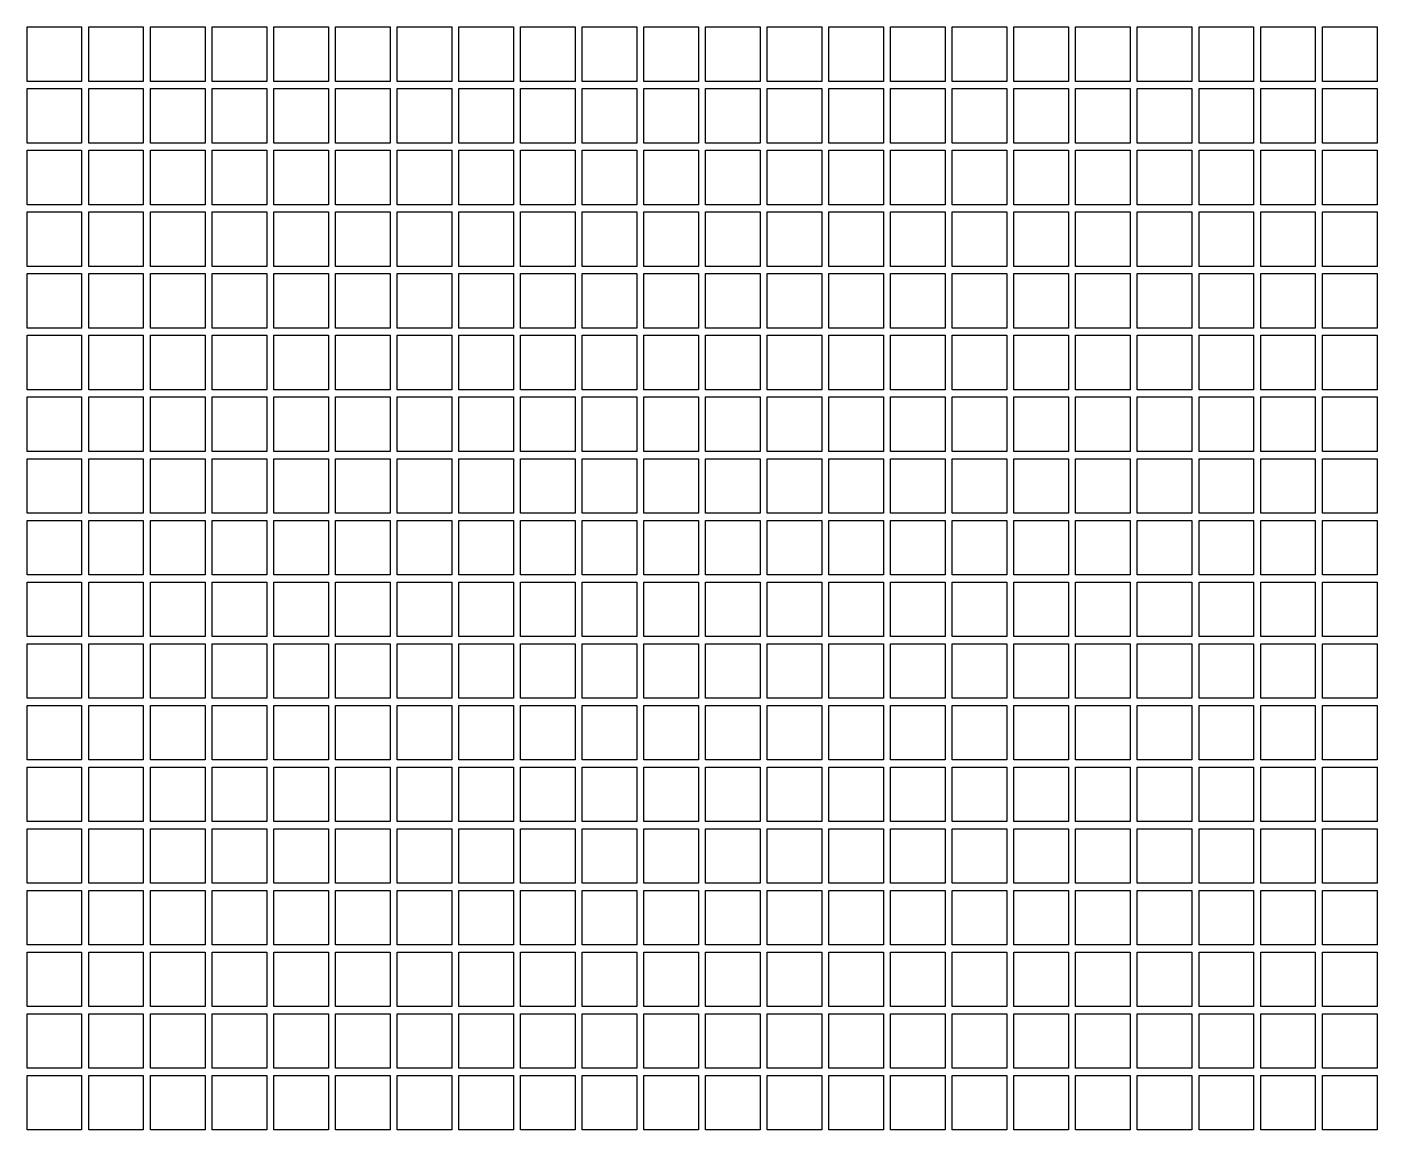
# Model space of a CAD drawing. Header units: millimetres. Extents: x -179 to 120, y 0 to 80.
# Drawn here: x 92.091 to 95.921, y 58.091 to 61.221 of the extents above; entities that cross this region are included whole.
import ezdxf

# ---------------------------------------------------------------- set-up
doc = ezdxf.new("R2010")
doc.units = ezdxf.units.MM
doc.header["$MEASUREMENT"] = 0

msp = doc.modelspace()

# ---------------------------------------------------------------- linework, layer by layer
for points in [[(92.0909, 61.2213), (92.2459, 61.2213), (92.2459, 61.0663), (92.0909, 61.0663)], [(92.2659, 61.2213), (92.4209, 61.2213), (92.4209, 61.0663), (92.2659, 61.0663)], [(92.4409, 61.2213), (92.5959, 61.2213), (92.5959, 61.0663), (92.4409, 61.0663)], [(92.6159, 61.2213), (92.7709, 61.2213), (92.7709, 61.0663), (92.6159, 61.0663)], [(92.7909, 61.2213), (92.9459, 61.2213), (92.9459, 61.0663), (92.7909, 61.0663)], [(92.9659, 61.2213), (93.1209, 61.2213), (93.1209, 61.0663), (92.9659, 61.0663)], [(93.1409, 61.2213), (93.2959, 61.2213), (93.2959, 61.0663), (93.1409, 61.0663)], [(93.3159, 61.2213), (93.4709, 61.2213), (93.4709, 61.0663), (93.3159, 61.0663)], [(93.4909, 61.2213), (93.6459, 61.2213), (93.6459, 61.0663), (93.4909, 61.0663)], [(93.6659, 61.2213), (93.8209, 61.2213), (93.8209, 61.0663), (93.6659, 61.0663)], [(93.8409, 61.2213), (93.9959, 61.2213), (93.9959, 61.0663), (93.8409, 61.0663)], [(94.0159, 61.2213), (94.1709, 61.2213), (94.1709, 61.0663), (94.0159, 61.0663)], [(94.1909, 61.2213), (94.3459, 61.2213), (94.3459, 61.0663), (94.1909, 61.0663)], [(94.3659, 61.2213), (94.5209, 61.2213), (94.5209, 61.0663), (94.3659, 61.0663)], [(94.5409, 61.2213), (94.6959, 61.2213), (94.6959, 61.0663), (94.5409, 61.0663)], [(94.7159, 61.2213), (94.8709, 61.2213), (94.8709, 61.0663), (94.7159, 61.0663)], [(94.8909, 61.2213), (95.0459, 61.2213), (95.0459, 61.0663), (94.8909, 61.0663)], [(95.0659, 61.2213), (95.2209, 61.2213), (95.2209, 61.0663), (95.0659, 61.0663)], [(95.2409, 61.2213), (95.3959, 61.2213), (95.3959, 61.0663), (95.2409, 61.0663)], [(95.4159, 61.2213), (95.5709, 61.2213), (95.5709, 61.0663), (95.4159, 61.0663)], [(95.5909, 61.2213), (95.7459, 61.2213), (95.7459, 61.0663), (95.5909, 61.0663)], [(95.7659, 61.2213), (95.9209, 61.2213), (95.9209, 61.0663), (95.7659, 61.0663)], [(92.0909, 61.0463), (92.2459, 61.0463), (92.2459, 60.8913), (92.0909, 60.8913)], [(92.2659, 61.0463), (92.4209, 61.0463), (92.4209, 60.8913), (92.2659, 60.8913)], [(92.4409, 61.0463), (92.5959, 61.0463), (92.5959, 60.8913), (92.4409, 60.8913)], [(92.6159, 61.0463), (92.7709, 61.0463), (92.7709, 60.8913), (92.6159, 60.8913)], [(92.7909, 61.0463), (92.9459, 61.0463), (92.9459, 60.8913), (92.7909, 60.8913)], [(92.9659, 61.0463), (93.1209, 61.0463), (93.1209, 60.8913), (92.9659, 60.8913)], [(93.1409, 61.0463), (93.2959, 61.0463), (93.2959, 60.8913), (93.1409, 60.8913)], [(93.3159, 61.0463), (93.4709, 61.0463), (93.4709, 60.8913), (93.3159, 60.8913)], [(93.4909, 61.0463), (93.6459, 61.0463), (93.6459, 60.8913), (93.4909, 60.8913)], [(93.6659, 61.0463), (93.8209, 61.0463), (93.8209, 60.8913), (93.6659, 60.8913)], [(93.8409, 61.0463), (93.9959, 61.0463), (93.9959, 60.8913), (93.8409, 60.8913)], [(94.0159, 61.0463), (94.1709, 61.0463), (94.1709, 60.8913), (94.0159, 60.8913)], [(94.1909, 61.0463), (94.3459, 61.0463), (94.3459, 60.8913), (94.1909, 60.8913)], [(94.3659, 61.0463), (94.5209, 61.0463), (94.5209, 60.8913), (94.3659, 60.8913)], [(94.5409, 61.0463), (94.6959, 61.0463), (94.6959, 60.8913), (94.5409, 60.8913)], [(94.7159, 61.0463), (94.8709, 61.0463), (94.8709, 60.8913), (94.7159, 60.8913)], [(94.8909, 61.0463), (95.0459, 61.0463), (95.0459, 60.8913), (94.8909, 60.8913)], [(95.0659, 61.0463), (95.2209, 61.0463), (95.2209, 60.8913), (95.0659, 60.8913)], [(95.2409, 61.0463), (95.3959, 61.0463), (95.3959, 60.8913), (95.2409, 60.8913)], [(95.4159, 61.0463), (95.5709, 61.0463), (95.5709, 60.8913), (95.4159, 60.8913)], [(95.5909, 61.0463), (95.7459, 61.0463), (95.7459, 60.8913), (95.5909, 60.8913)], [(95.7659, 61.0463), (95.9209, 61.0463), (95.9209, 60.8913), (95.7659, 60.8913)], [(92.0909, 60.8713), (92.2459, 60.8713), (92.2459, 60.7163), (92.0909, 60.7163)], [(92.2659, 60.8713), (92.4209, 60.8713), (92.4209, 60.7163), (92.2659, 60.7163)], [(92.4409, 60.8713), (92.5959, 60.8713), (92.5959, 60.7163), (92.4409, 60.7163)], [(92.6159, 60.8713), (92.7709, 60.8713), (92.7709, 60.7163), (92.6159, 60.7163)], [(92.7909, 60.8713), (92.9459, 60.8713), (92.9459, 60.7163), (92.7909, 60.7163)], [(92.9659, 60.8713), (93.1209, 60.8713), (93.1209, 60.7163), (92.9659, 60.7163)], [(93.1409, 60.8713), (93.2959, 60.8713), (93.2959, 60.7163), (93.1409, 60.7163)], [(93.3159, 60.8713), (93.4709, 60.8713), (93.4709, 60.7163), (93.3159, 60.7163)], [(93.4909, 60.8713), (93.6459, 60.8713), (93.6459, 60.7163), (93.4909, 60.7163)], [(93.6659, 60.8713), (93.8209, 60.8713), (93.8209, 60.7163), (93.6659, 60.7163)], [(93.8409, 60.8713), (93.9959, 60.8713), (93.9959, 60.7163), (93.8409, 60.7163)], [(94.0159, 60.8713), (94.1709, 60.8713), (94.1709, 60.7163), (94.0159, 60.7163)], [(94.1909, 60.8713), (94.3459, 60.8713), (94.3459, 60.7163), (94.1909, 60.7163)], [(94.3659, 60.8713), (94.5209, 60.8713), (94.5209, 60.7163), (94.3659, 60.7163)], [(94.5409, 60.8713), (94.6959, 60.8713), (94.6959, 60.7163), (94.5409, 60.7163)], [(94.7159, 60.8713), (94.8709, 60.8713), (94.8709, 60.7163), (94.7159, 60.7163)], [(94.8909, 60.8713), (95.0459, 60.8713), (95.0459, 60.7163), (94.8909, 60.7163)], [(95.0659, 60.8713), (95.2209, 60.8713), (95.2209, 60.7163), (95.0659, 60.7163)], [(95.2409, 60.8713), (95.3959, 60.8713), (95.3959, 60.7163), (95.2409, 60.7163)], [(95.4159, 60.8713), (95.5709, 60.8713), (95.5709, 60.7163), (95.4159, 60.7163)], [(95.5909, 60.8713), (95.7459, 60.8713), (95.7459, 60.7163), (95.5909, 60.7163)], [(95.7659, 60.8713), (95.9209, 60.8713), (95.9209, 60.7163), (95.7659, 60.7163)], [(92.0909, 60.6963), (92.2459, 60.6963), (92.2459, 60.5413), (92.0909, 60.5413)], [(92.2659, 60.6963), (92.4209, 60.6963), (92.4209, 60.5413), (92.2659, 60.5413)], [(92.4409, 60.6963), (92.5959, 60.6963), (92.5959, 60.5413), (92.4409, 60.5413)], [(92.6159, 60.6963), (92.7709, 60.6963), (92.7709, 60.5413), (92.6159, 60.5413)], [(92.7909, 60.6963), (92.9459, 60.6963), (92.9459, 60.5413), (92.7909, 60.5413)], [(92.9659, 60.6963), (93.1209, 60.6963), (93.1209, 60.5413), (92.9659, 60.5413)], [(93.1409, 60.6963), (93.2959, 60.6963), (93.2959, 60.5413), (93.1409, 60.5413)], [(93.3159, 60.6963), (93.4709, 60.6963), (93.4709, 60.5413), (93.3159, 60.5413)], [(93.4909, 60.6963), (93.6459, 60.6963), (93.6459, 60.5413), (93.4909, 60.5413)], [(93.6659, 60.6963), (93.8209, 60.6963), (93.8209, 60.5413), (93.6659, 60.5413)], [(93.8409, 60.6963), (93.9959, 60.6963), (93.9959, 60.5413), (93.8409, 60.5413)], [(94.0159, 60.6963), (94.1709, 60.6963), (94.1709, 60.5413), (94.0159, 60.5413)], [(94.1909, 60.6963), (94.3459, 60.6963), (94.3459, 60.5413), (94.1909, 60.5413)], [(94.3659, 60.6963), (94.5209, 60.6963), (94.5209, 60.5413), (94.3659, 60.5413)], [(94.5409, 60.6963), (94.6959, 60.6963), (94.6959, 60.5413), (94.5409, 60.5413)], [(94.7159, 60.6963), (94.8709, 60.6963), (94.8709, 60.5413), (94.7159, 60.5413)], [(94.8909, 60.6963), (95.0459, 60.6963), (95.0459, 60.5413), (94.8909, 60.5413)], [(95.0659, 60.6963), (95.2209, 60.6963), (95.2209, 60.5413), (95.0659, 60.5413)], [(95.2409, 60.6963), (95.3959, 60.6963), (95.3959, 60.5413), (95.2409, 60.5413)], [(95.4159, 60.6963), (95.5709, 60.6963), (95.5709, 60.5413), (95.4159, 60.5413)], [(95.5909, 60.6963), (95.7459, 60.6963), (95.7459, 60.5413), (95.5909, 60.5413)], [(95.7659, 60.6963), (95.9209, 60.6963), (95.9209, 60.5413), (95.7659, 60.5413)], [(92.0909, 60.5213), (92.2459, 60.5213), (92.2459, 60.3663), (92.0909, 60.3663)], [(92.2659, 60.5213), (92.4209, 60.5213), (92.4209, 60.3663), (92.2659, 60.3663)], [(92.4409, 60.5213), (92.5959, 60.5213), (92.5959, 60.3663), (92.4409, 60.3663)], [(92.6159, 60.5213), (92.7709, 60.5213), (92.7709, 60.3663), (92.6159, 60.3663)], [(92.7909, 60.5213), (92.9459, 60.5213), (92.9459, 60.3663), (92.7909, 60.3663)], [(92.9659, 60.5213), (93.1209, 60.5213), (93.1209, 60.3663), (92.9659, 60.3663)], [(93.1409, 60.5213), (93.2959, 60.5213), (93.2959, 60.3663), (93.1409, 60.3663)], [(93.3159, 60.5213), (93.4709, 60.5213), (93.4709, 60.3663), (93.3159, 60.3663)], [(93.4909, 60.5213), (93.6459, 60.5213), (93.6459, 60.3663), (93.4909, 60.3663)], [(93.6659, 60.5213), (93.8209, 60.5213), (93.8209, 60.3663), (93.6659, 60.3663)], [(93.8409, 60.5213), (93.9959, 60.5213), (93.9959, 60.3663), (93.8409, 60.3663)], [(94.0159, 60.5213), (94.1709, 60.5213), (94.1709, 60.3663), (94.0159, 60.3663)], [(94.1909, 60.5213), (94.3459, 60.5213), (94.3459, 60.3663), (94.1909, 60.3663)], [(94.3659, 60.5213), (94.5209, 60.5213), (94.5209, 60.3663), (94.3659, 60.3663)], [(94.5409, 60.5213), (94.6959, 60.5213), (94.6959, 60.3663), (94.5409, 60.3663)], [(94.7159, 60.5213), (94.8709, 60.5213), (94.8709, 60.3663), (94.7159, 60.3663)], [(94.8909, 60.5213), (95.0459, 60.5213), (95.0459, 60.3663), (94.8909, 60.3663)], [(95.0659, 60.5213), (95.2209, 60.5213), (95.2209, 60.3663), (95.0659, 60.3663)], [(95.2409, 60.5213), (95.3959, 60.5213), (95.3959, 60.3663), (95.2409, 60.3663)], [(95.4159, 60.5213), (95.5709, 60.5213), (95.5709, 60.3663), (95.4159, 60.3663)], [(95.5909, 60.5213), (95.7459, 60.5213), (95.7459, 60.3663), (95.5909, 60.3663)], [(95.7659, 60.5213), (95.9209, 60.5213), (95.9209, 60.3663), (95.7659, 60.3663)], [(92.0909, 60.3463), (92.2459, 60.3463), (92.2459, 60.1913), (92.0909, 60.1913)], [(92.2659, 60.3463), (92.4209, 60.3463), (92.4209, 60.1913), (92.2659, 60.1913)], [(92.4409, 60.3463), (92.5959, 60.3463), (92.5959, 60.1913), (92.4409, 60.1913)], [(92.6159, 60.3463), (92.7709, 60.3463), (92.7709, 60.1913), (92.6159, 60.1913)], [(92.7909, 60.3463), (92.9459, 60.3463), (92.9459, 60.1913), (92.7909, 60.1913)], [(92.9659, 60.3463), (93.1209, 60.3463), (93.1209, 60.1913), (92.9659, 60.1913)], [(93.1409, 60.3463), (93.2959, 60.3463), (93.2959, 60.1913), (93.1409, 60.1913)], [(93.3159, 60.3463), (93.4709, 60.3463), (93.4709, 60.1913), (93.3159, 60.1913)], [(93.4909, 60.3463), (93.6459, 60.3463), (93.6459, 60.1913), (93.4909, 60.1913)], [(93.6659, 60.3463), (93.8209, 60.3463), (93.8209, 60.1913), (93.6659, 60.1913)], [(93.8409, 60.3463), (93.9959, 60.3463), (93.9959, 60.1913), (93.8409, 60.1913)], [(94.0159, 60.3463), (94.1709, 60.3463), (94.1709, 60.1913), (94.0159, 60.1913)], [(94.1909, 60.3463), (94.3459, 60.3463), (94.3459, 60.1913), (94.1909, 60.1913)], [(94.3659, 60.3463), (94.5209, 60.3463), (94.5209, 60.1913), (94.3659, 60.1913)], [(94.5409, 60.3463), (94.6959, 60.3463), (94.6959, 60.1913), (94.5409, 60.1913)], [(94.7159, 60.3463), (94.8709, 60.3463), (94.8709, 60.1913), (94.7159, 60.1913)], [(94.8909, 60.3463), (95.0459, 60.3463), (95.0459, 60.1913), (94.8909, 60.1913)], [(95.0659, 60.3463), (95.2209, 60.3463), (95.2209, 60.1913), (95.0659, 60.1913)], [(95.2409, 60.3463), (95.3959, 60.3463), (95.3959, 60.1913), (95.2409, 60.1913)], [(95.4159, 60.3463), (95.5709, 60.3463), (95.5709, 60.1913), (95.4159, 60.1913)], [(95.5909, 60.3463), (95.7459, 60.3463), (95.7459, 60.1913), (95.5909, 60.1913)], [(95.7659, 60.3463), (95.9209, 60.3463), (95.9209, 60.1913), (95.7659, 60.1913)], [(92.0909, 60.1713), (92.2459, 60.1713), (92.2459, 60.0163), (92.0909, 60.0163)], [(92.2659, 60.1713), (92.4209, 60.1713), (92.4209, 60.0163), (92.2659, 60.0163)], [(92.4409, 60.1713), (92.5959, 60.1713), (92.5959, 60.0163), (92.4409, 60.0163)], [(92.6159, 60.1713), (92.7709, 60.1713), (92.7709, 60.0163), (92.6159, 60.0163)], [(92.7909, 60.1713), (92.9459, 60.1713), (92.9459, 60.0163), (92.7909, 60.0163)], [(92.9659, 60.1713), (93.1209, 60.1713), (93.1209, 60.0163), (92.9659, 60.0163)], [(93.1409, 60.1713), (93.2959, 60.1713), (93.2959, 60.0163), (93.1409, 60.0163)], [(93.3159, 60.1713), (93.4709, 60.1713), (93.4709, 60.0163), (93.3159, 60.0163)], [(93.4909, 60.1713), (93.6459, 60.1713), (93.6459, 60.0163), (93.4909, 60.0163)], [(93.6659, 60.1713), (93.8209, 60.1713), (93.8209, 60.0163), (93.6659, 60.0163)], [(93.8409, 60.1713), (93.9959, 60.1713), (93.9959, 60.0163), (93.8409, 60.0163)], [(94.0159, 60.1713), (94.1709, 60.1713), (94.1709, 60.0163), (94.0159, 60.0163)], [(94.1909, 60.1713), (94.3459, 60.1713), (94.3459, 60.0163), (94.1909, 60.0163)], [(94.3659, 60.1713), (94.5209, 60.1713), (94.5209, 60.0163), (94.3659, 60.0163)], [(94.5409, 60.1713), (94.6959, 60.1713), (94.6959, 60.0163), (94.5409, 60.0163)], [(94.7159, 60.1713), (94.8709, 60.1713), (94.8709, 60.0163), (94.7159, 60.0163)], [(94.8909, 60.1713), (95.0459, 60.1713), (95.0459, 60.0163), (94.8909, 60.0163)], [(95.0659, 60.1713), (95.2209, 60.1713), (95.2209, 60.0163), (95.0659, 60.0163)], [(95.2409, 60.1713), (95.3959, 60.1713), (95.3959, 60.0163), (95.2409, 60.0163)], [(95.4159, 60.1713), (95.5709, 60.1713), (95.5709, 60.0163), (95.4159, 60.0163)], [(95.5909, 60.1713), (95.7459, 60.1713), (95.7459, 60.0163), (95.5909, 60.0163)], [(95.7659, 60.1713), (95.9209, 60.1713), (95.9209, 60.0163), (95.7659, 60.0163)], [(92.0909, 59.9963), (92.2459, 59.9963), (92.2459, 59.8413), (92.0909, 59.8413)], [(92.2659, 59.9963), (92.4209, 59.9963), (92.4209, 59.8413), (92.2659, 59.8413)], [(92.4409, 59.9963), (92.5959, 59.9963), (92.5959, 59.8413), (92.4409, 59.8413)], [(92.6159, 59.9963), (92.7709, 59.9963), (92.7709, 59.8413), (92.6159, 59.8413)], [(92.7909, 59.9963), (92.9459, 59.9963), (92.9459, 59.8413), (92.7909, 59.8413)], [(92.9659, 59.9963), (93.1209, 59.9963), (93.1209, 59.8413), (92.9659, 59.8413)], [(93.1409, 59.9963), (93.2959, 59.9963), (93.2959, 59.8413), (93.1409, 59.8413)], [(93.3159, 59.9963), (93.4709, 59.9963), (93.4709, 59.8413), (93.3159, 59.8413)], [(93.4909, 59.9963), (93.6459, 59.9963), (93.6459, 59.8413), (93.4909, 59.8413)], [(93.6659, 59.9963), (93.8209, 59.9963), (93.8209, 59.8413), (93.6659, 59.8413)], [(93.8409, 59.9963), (93.9959, 59.9963), (93.9959, 59.8413), (93.8409, 59.8413)], [(94.0159, 59.9963), (94.1709, 59.9963), (94.1709, 59.8413), (94.0159, 59.8413)], [(94.1909, 59.9963), (94.3459, 59.9963), (94.3459, 59.8413), (94.1909, 59.8413)], [(94.3659, 59.9963), (94.5209, 59.9963), (94.5209, 59.8413), (94.3659, 59.8413)], [(94.5409, 59.9963), (94.6959, 59.9963), (94.6959, 59.8413), (94.5409, 59.8413)], [(94.7159, 59.9963), (94.8709, 59.9963), (94.8709, 59.8413), (94.7159, 59.8413)], [(94.8909, 59.9963), (95.0459, 59.9963), (95.0459, 59.8413), (94.8909, 59.8413)], [(95.0659, 59.9963), (95.2209, 59.9963), (95.2209, 59.8413), (95.0659, 59.8413)], [(95.2409, 59.9963), (95.3959, 59.9963), (95.3959, 59.8413), (95.2409, 59.8413)], [(95.4159, 59.9963), (95.5709, 59.9963), (95.5709, 59.8413), (95.4159, 59.8413)], [(95.5909, 59.9963), (95.7459, 59.9963), (95.7459, 59.8413), (95.5909, 59.8413)], [(95.7659, 59.9963), (95.9209, 59.9963), (95.9209, 59.8413), (95.7659, 59.8413)], [(92.0909, 59.8213), (92.2459, 59.8213), (92.2459, 59.6663), (92.0909, 59.6663)], [(92.2659, 59.8213), (92.4209, 59.8213), (92.4209, 59.6663), (92.2659, 59.6663)], [(92.4409, 59.8213), (92.5959, 59.8213), (92.5959, 59.6663), (92.4409, 59.6663)], [(92.6159, 59.8213), (92.7709, 59.8213), (92.7709, 59.6663), (92.6159, 59.6663)], [(92.7909, 59.8213), (92.9459, 59.8213), (92.9459, 59.6663), (92.7909, 59.6663)], [(92.9659, 59.8213), (93.1209, 59.8213), (93.1209, 59.6663), (92.9659, 59.6663)], [(93.1409, 59.8213), (93.2959, 59.8213), (93.2959, 59.6663), (93.1409, 59.6663)], [(93.3159, 59.8213), (93.4709, 59.8213), (93.4709, 59.6663), (93.3159, 59.6663)], [(93.4909, 59.8213), (93.6459, 59.8213), (93.6459, 59.6663), (93.4909, 59.6663)], [(93.6659, 59.8213), (93.8209, 59.8213), (93.8209, 59.6663), (93.6659, 59.6663)], [(93.8409, 59.8213), (93.9959, 59.8213), (93.9959, 59.6663), (93.8409, 59.6663)], [(94.0159, 59.8213), (94.1709, 59.8213), (94.1709, 59.6663), (94.0159, 59.6663)], [(94.1909, 59.8213), (94.3459, 59.8213), (94.3459, 59.6663), (94.1909, 59.6663)], [(94.3659, 59.8213), (94.5209, 59.8213), (94.5209, 59.6663), (94.3659, 59.6663)], [(94.5409, 59.8213), (94.6959, 59.8213), (94.6959, 59.6663), (94.5409, 59.6663)], [(94.7159, 59.8213), (94.8709, 59.8213), (94.8709, 59.6663), (94.7159, 59.6663)], [(94.8909, 59.8213), (95.0459, 59.8213), (95.0459, 59.6663), (94.8909, 59.6663)], [(95.0659, 59.8213), (95.2209, 59.8213), (95.2209, 59.6663), (95.0659, 59.6663)], [(95.2409, 59.8213), (95.3959, 59.8213), (95.3959, 59.6663), (95.2409, 59.6663)], [(95.4159, 59.8213), (95.5709, 59.8213), (95.5709, 59.6663), (95.4159, 59.6663)], [(95.5909, 59.8213), (95.7459, 59.8213), (95.7459, 59.6663), (95.5909, 59.6663)], [(95.7659, 59.8213), (95.9209, 59.8213), (95.9209, 59.6663), (95.7659, 59.6663)], [(92.0909, 59.6463), (92.2459, 59.6463), (92.2459, 59.4913), (92.0909, 59.4913)], [(92.2659, 59.6463), (92.4209, 59.6463), (92.4209, 59.4913), (92.2659, 59.4913)], [(92.4409, 59.6463), (92.5959, 59.6463), (92.5959, 59.4913), (92.4409, 59.4913)], [(92.6159, 59.6463), (92.7709, 59.6463), (92.7709, 59.4913), (92.6159, 59.4913)], [(92.7909, 59.6463), (92.9459, 59.6463), (92.9459, 59.4913), (92.7909, 59.4913)], [(92.9659, 59.6463), (93.1209, 59.6463), (93.1209, 59.4913), (92.9659, 59.4913)], [(93.1409, 59.6463), (93.2959, 59.6463), (93.2959, 59.4913), (93.1409, 59.4913)], [(93.3159, 59.6463), (93.4709, 59.6463), (93.4709, 59.4913), (93.3159, 59.4913)], [(93.4909, 59.6463), (93.6459, 59.6463), (93.6459, 59.4913), (93.4909, 59.4913)], [(93.6659, 59.6463), (93.8209, 59.6463), (93.8209, 59.4913), (93.6659, 59.4913)], [(93.8409, 59.6463), (93.9959, 59.6463), (93.9959, 59.4913), (93.8409, 59.4913)], [(94.0159, 59.6463), (94.1709, 59.6463), (94.1709, 59.4913), (94.0159, 59.4913)], [(94.1909, 59.6463), (94.3459, 59.6463), (94.3459, 59.4913), (94.1909, 59.4913)], [(94.3659, 59.6463), (94.5209, 59.6463), (94.5209, 59.4913), (94.3659, 59.4913)], [(94.5409, 59.6463), (94.6959, 59.6463), (94.6959, 59.4913), (94.5409, 59.4913)], [(94.7159, 59.6463), (94.8709, 59.6463), (94.8709, 59.4913), (94.7159, 59.4913)], [(94.8909, 59.6463), (95.0459, 59.6463), (95.0459, 59.4913), (94.8909, 59.4913)], [(95.0659, 59.6463), (95.2209, 59.6463), (95.2209, 59.4913), (95.0659, 59.4913)], [(95.2409, 59.6463), (95.3959, 59.6463), (95.3959, 59.4913), (95.2409, 59.4913)], [(95.4159, 59.6463), (95.5709, 59.6463), (95.5709, 59.4913), (95.4159, 59.4913)], [(95.5909, 59.6463), (95.7459, 59.6463), (95.7459, 59.4913), (95.5909, 59.4913)], [(95.7659, 59.6463), (95.9209, 59.6463), (95.9209, 59.4913), (95.7659, 59.4913)], [(92.0909, 59.4713), (92.2459, 59.4713), (92.2459, 59.3163), (92.0909, 59.3163)], [(92.2659, 59.4713), (92.4209, 59.4713), (92.4209, 59.3163), (92.2659, 59.3163)], [(92.4409, 59.4713), (92.5959, 59.4713), (92.5959, 59.3163), (92.4409, 59.3163)], [(92.6159, 59.4713), (92.7709, 59.4713), (92.7709, 59.3163), (92.6159, 59.3163)], [(92.7909, 59.4713), (92.9459, 59.4713), (92.9459, 59.3163), (92.7909, 59.3163)], [(92.9659, 59.4713), (93.1209, 59.4713), (93.1209, 59.3163), (92.9659, 59.3163)], [(93.1409, 59.4713), (93.2959, 59.4713), (93.2959, 59.3163), (93.1409, 59.3163)], [(93.3159, 59.4713), (93.4709, 59.4713), (93.4709, 59.3163), (93.3159, 59.3163)], [(93.4909, 59.4713), (93.6459, 59.4713), (93.6459, 59.3163), (93.4909, 59.3163)], [(93.6659, 59.4713), (93.8209, 59.4713), (93.8209, 59.3163), (93.6659, 59.3163)], [(93.8409, 59.4713), (93.9959, 59.4713), (93.9959, 59.3163), (93.8409, 59.3163)], [(94.0159, 59.4713), (94.1709, 59.4713), (94.1709, 59.3163), (94.0159, 59.3163)], [(94.1909, 59.4713), (94.3459, 59.4713), (94.3459, 59.3163), (94.1909, 59.3163)], [(94.3659, 59.4713), (94.5209, 59.4713), (94.5209, 59.3163), (94.3659, 59.3163)], [(94.5409, 59.4713), (94.6959, 59.4713), (94.6959, 59.3163), (94.5409, 59.3163)], [(94.7159, 59.4713), (94.8709, 59.4713), (94.8709, 59.3163), (94.7159, 59.3163)], [(94.8909, 59.4713), (95.0459, 59.4713), (95.0459, 59.3163), (94.8909, 59.3163)], [(95.0659, 59.4713), (95.2209, 59.4713), (95.2209, 59.3163), (95.0659, 59.3163)], [(95.2409, 59.4713), (95.3959, 59.4713), (95.3959, 59.3163), (95.2409, 59.3163)], [(95.4159, 59.4713), (95.5709, 59.4713), (95.5709, 59.3163), (95.4159, 59.3163)], [(95.5909, 59.4713), (95.7459, 59.4713), (95.7459, 59.3163), (95.5909, 59.3163)], [(95.7659, 59.4713), (95.9209, 59.4713), (95.9209, 59.3163), (95.7659, 59.3163)], [(92.0909, 59.2963), (92.2459, 59.2963), (92.2459, 59.1413), (92.0909, 59.1413)], [(92.2659, 59.2963), (92.4209, 59.2963), (92.4209, 59.1413), (92.2659, 59.1413)], [(92.4409, 59.2963), (92.5959, 59.2963), (92.5959, 59.1413), (92.4409, 59.1413)], [(92.6159, 59.2963), (92.7709, 59.2963), (92.7709, 59.1413), (92.6159, 59.1413)], [(92.7909, 59.2963), (92.9459, 59.2963), (92.9459, 59.1413), (92.7909, 59.1413)], [(92.9659, 59.2963), (93.1209, 59.2963), (93.1209, 59.1413), (92.9659, 59.1413)], [(93.1409, 59.2963), (93.2959, 59.2963), (93.2959, 59.1413), (93.1409, 59.1413)], [(93.3159, 59.2963), (93.4709, 59.2963), (93.4709, 59.1413), (93.3159, 59.1413)], [(93.4909, 59.2963), (93.6459, 59.2963), (93.6459, 59.1413), (93.4909, 59.1413)], [(93.6659, 59.2963), (93.8209, 59.2963), (93.8209, 59.1413), (93.6659, 59.1413)], [(93.8409, 59.2963), (93.9959, 59.2963), (93.9959, 59.1413), (93.8409, 59.1413)], [(94.0159, 59.2963), (94.1709, 59.2963), (94.1709, 59.1413), (94.0159, 59.1413)], [(94.1909, 59.2963), (94.3459, 59.2963), (94.3459, 59.1413), (94.1909, 59.1413)], [(94.3659, 59.2963), (94.5209, 59.2963), (94.5209, 59.1413), (94.3659, 59.1413)], [(94.5409, 59.2963), (94.6959, 59.2963), (94.6959, 59.1413), (94.5409, 59.1413)], [(94.7159, 59.2963), (94.8709, 59.2963), (94.8709, 59.1413), (94.7159, 59.1413)], [(94.8909, 59.2963), (95.0459, 59.2963), (95.0459, 59.1413), (94.8909, 59.1413)], [(95.0659, 59.2963), (95.2209, 59.2963), (95.2209, 59.1413), (95.0659, 59.1413)], [(95.2409, 59.2963), (95.3959, 59.2963), (95.3959, 59.1413), (95.2409, 59.1413)], [(95.4159, 59.2963), (95.5709, 59.2963), (95.5709, 59.1413), (95.4159, 59.1413)], [(95.5909, 59.2963), (95.7459, 59.2963), (95.7459, 59.1413), (95.5909, 59.1413)], [(95.7659, 59.2963), (95.9209, 59.2963), (95.9209, 59.1413), (95.7659, 59.1413)], [(92.0909, 59.1213), (92.2459, 59.1213), (92.2459, 58.9663), (92.0909, 58.9663)], [(92.2659, 59.1213), (92.4209, 59.1213), (92.4209, 58.9663), (92.2659, 58.9663)], [(92.4409, 59.1213), (92.5959, 59.1213), (92.5959, 58.9663), (92.4409, 58.9663)], [(92.6159, 59.1213), (92.7709, 59.1213), (92.7709, 58.9663), (92.6159, 58.9663)], [(92.7909, 59.1213), (92.9459, 59.1213), (92.9459, 58.9663), (92.7909, 58.9663)], [(92.9659, 59.1213), (93.1209, 59.1213), (93.1209, 58.9663), (92.9659, 58.9663)], [(93.1409, 59.1213), (93.2959, 59.1213), (93.2959, 58.9663), (93.1409, 58.9663)], [(93.3159, 59.1213), (93.4709, 59.1213), (93.4709, 58.9663), (93.3159, 58.9663)], [(93.4909, 59.1213), (93.6459, 59.1213), (93.6459, 58.9663), (93.4909, 58.9663)], [(93.6659, 59.1213), (93.8209, 59.1213), (93.8209, 58.9663), (93.6659, 58.9663)], [(93.8409, 59.1213), (93.9959, 59.1213), (93.9959, 58.9663), (93.8409, 58.9663)], [(94.0159, 59.1213), (94.1709, 59.1213), (94.1709, 58.9663), (94.0159, 58.9663)], [(94.1909, 59.1213), (94.3459, 59.1213), (94.3459, 58.9663), (94.1909, 58.9663)], [(94.3659, 59.1213), (94.5209, 59.1213), (94.5209, 58.9663), (94.3659, 58.9663)], [(94.5409, 59.1213), (94.6959, 59.1213), (94.6959, 58.9663), (94.5409, 58.9663)], [(94.7159, 59.1213), (94.8709, 59.1213), (94.8709, 58.9663), (94.7159, 58.9663)], [(94.8909, 59.1213), (95.0459, 59.1213), (95.0459, 58.9663), (94.8909, 58.9663)], [(95.0659, 59.1213), (95.2209, 59.1213), (95.2209, 58.9663), (95.0659, 58.9663)], [(95.2409, 59.1213), (95.3959, 59.1213), (95.3959, 58.9663), (95.2409, 58.9663)], [(95.4159, 59.1213), (95.5709, 59.1213), (95.5709, 58.9663), (95.4159, 58.9663)], [(95.5909, 59.1213), (95.7459, 59.1213), (95.7459, 58.9663), (95.5909, 58.9663)], [(95.7659, 59.1213), (95.9209, 59.1213), (95.9209, 58.9663), (95.7659, 58.9663)], [(92.0909, 58.9463), (92.2459, 58.9463), (92.2459, 58.7913), (92.0909, 58.7913)], [(92.2659, 58.9463), (92.4209, 58.9463), (92.4209, 58.7913), (92.2659, 58.7913)], [(92.4409, 58.9463), (92.5959, 58.9463), (92.5959, 58.7913), (92.4409, 58.7913)], [(92.6159, 58.9463), (92.7709, 58.9463), (92.7709, 58.7913), (92.6159, 58.7913)], [(92.7909, 58.9463), (92.9459, 58.9463), (92.9459, 58.7913), (92.7909, 58.7913)], [(92.9659, 58.9463), (93.1209, 58.9463), (93.1209, 58.7913), (92.9659, 58.7913)], [(93.1409, 58.9463), (93.2959, 58.9463), (93.2959, 58.7913), (93.1409, 58.7913)], [(93.3159, 58.9463), (93.4709, 58.9463), (93.4709, 58.7913), (93.3159, 58.7913)], [(93.4909, 58.9463), (93.6459, 58.9463), (93.6459, 58.7913), (93.4909, 58.7913)], [(93.6659, 58.9463), (93.8209, 58.9463), (93.8209, 58.7913), (93.6659, 58.7913)], [(93.8409, 58.9463), (93.9959, 58.9463), (93.9959, 58.7913), (93.8409, 58.7913)], [(94.0159, 58.9463), (94.1709, 58.9463), (94.1709, 58.7913), (94.0159, 58.7913)], [(94.1909, 58.9463), (94.3459, 58.9463), (94.3459, 58.7913), (94.1909, 58.7913)], [(94.3659, 58.9463), (94.5209, 58.9463), (94.5209, 58.7913), (94.3659, 58.7913)], [(94.5409, 58.9463), (94.6959, 58.9463), (94.6959, 58.7913), (94.5409, 58.7913)], [(94.7159, 58.9463), (94.8709, 58.9463), (94.8709, 58.7913), (94.7159, 58.7913)], [(94.8909, 58.9463), (95.0459, 58.9463), (95.0459, 58.7913), (94.8909, 58.7913)], [(95.0659, 58.9463), (95.2209, 58.9463), (95.2209, 58.7913), (95.0659, 58.7913)], [(95.2409, 58.9463), (95.3959, 58.9463), (95.3959, 58.7913), (95.2409, 58.7913)], [(95.4159, 58.9463), (95.5709, 58.9463), (95.5709, 58.7913), (95.4159, 58.7913)], [(95.5909, 58.9463), (95.7459, 58.9463), (95.7459, 58.7913), (95.5909, 58.7913)], [(95.7659, 58.9463), (95.9209, 58.9463), (95.9209, 58.7913), (95.7659, 58.7913)], [(92.0909, 58.7713), (92.2459, 58.7713), (92.2459, 58.6163), (92.0909, 58.6163)], [(92.2659, 58.7713), (92.4209, 58.7713), (92.4209, 58.6163), (92.2659, 58.6163)], [(92.4409, 58.7713), (92.5959, 58.7713), (92.5959, 58.6163), (92.4409, 58.6163)], [(92.6159, 58.7713), (92.7709, 58.7713), (92.7709, 58.6163), (92.6159, 58.6163)], [(92.7909, 58.7713), (92.9459, 58.7713), (92.9459, 58.6163), (92.7909, 58.6163)], [(92.9659, 58.7713), (93.1209, 58.7713), (93.1209, 58.6163), (92.9659, 58.6163)], [(93.1409, 58.7713), (93.2959, 58.7713), (93.2959, 58.6163), (93.1409, 58.6163)], [(93.3159, 58.7713), (93.4709, 58.7713), (93.4709, 58.6163), (93.3159, 58.6163)], [(93.4909, 58.7713), (93.6459, 58.7713), (93.6459, 58.6163), (93.4909, 58.6163)], [(93.6659, 58.7713), (93.8209, 58.7713), (93.8209, 58.6163), (93.6659, 58.6163)], [(93.8409, 58.7713), (93.9959, 58.7713), (93.9959, 58.6163), (93.8409, 58.6163)], [(94.0159, 58.7713), (94.1709, 58.7713), (94.1709, 58.6163), (94.0159, 58.6163)], [(94.1909, 58.7713), (94.3459, 58.7713), (94.3459, 58.6163), (94.1909, 58.6163)], [(94.3659, 58.7713), (94.5209, 58.7713), (94.5209, 58.6163), (94.3659, 58.6163)], [(94.5409, 58.7713), (94.6959, 58.7713), (94.6959, 58.6163), (94.5409, 58.6163)], [(94.7159, 58.7713), (94.8709, 58.7713), (94.8709, 58.6163), (94.7159, 58.6163)], [(94.8909, 58.7713), (95.0459, 58.7713), (95.0459, 58.6163), (94.8909, 58.6163)], [(95.0659, 58.7713), (95.2209, 58.7713), (95.2209, 58.6163), (95.0659, 58.6163)], [(95.2409, 58.7713), (95.3959, 58.7713), (95.3959, 58.6163), (95.2409, 58.6163)], [(95.4159, 58.7713), (95.5709, 58.7713), (95.5709, 58.6163), (95.4159, 58.6163)], [(95.5909, 58.7713), (95.7459, 58.7713), (95.7459, 58.6163), (95.5909, 58.6163)], [(95.7659, 58.7713), (95.9209, 58.7713), (95.9209, 58.6163), (95.7659, 58.6163)], [(92.0909, 58.5963), (92.2459, 58.5963), (92.2459, 58.4413), (92.0909, 58.4413)], [(92.2659, 58.5963), (92.4209, 58.5963), (92.4209, 58.4413), (92.2659, 58.4413)], [(92.4409, 58.5963), (92.5959, 58.5963), (92.5959, 58.4413), (92.4409, 58.4413)], [(92.6159, 58.5963), (92.7709, 58.5963), (92.7709, 58.4413), (92.6159, 58.4413)], [(92.7909, 58.5963), (92.9459, 58.5963), (92.9459, 58.4413), (92.7909, 58.4413)], [(92.9659, 58.5963), (93.1209, 58.5963), (93.1209, 58.4413), (92.9659, 58.4413)], [(93.1409, 58.5963), (93.2959, 58.5963), (93.2959, 58.4413), (93.1409, 58.4413)], [(93.3159, 58.5963), (93.4709, 58.5963), (93.4709, 58.4413), (93.3159, 58.4413)], [(93.4909, 58.5963), (93.6459, 58.5963), (93.6459, 58.4413), (93.4909, 58.4413)], [(93.6659, 58.5963), (93.8209, 58.5963), (93.8209, 58.4413), (93.6659, 58.4413)], [(93.8409, 58.5963), (93.9959, 58.5963), (93.9959, 58.4413), (93.8409, 58.4413)], [(94.0159, 58.5963), (94.1709, 58.5963), (94.1709, 58.4413), (94.0159, 58.4413)], [(94.1909, 58.5963), (94.3459, 58.5963), (94.3459, 58.4413), (94.1909, 58.4413)], [(94.3659, 58.5963), (94.5209, 58.5963), (94.5209, 58.4413), (94.3659, 58.4413)], [(94.5409, 58.5963), (94.6959, 58.5963), (94.6959, 58.4413), (94.5409, 58.4413)], [(94.7159, 58.5963), (94.8709, 58.5963), (94.8709, 58.4413), (94.7159, 58.4413)], [(94.8909, 58.5963), (95.0459, 58.5963), (95.0459, 58.4413), (94.8909, 58.4413)], [(95.0659, 58.5963), (95.2209, 58.5963), (95.2209, 58.4413), (95.0659, 58.4413)], [(95.2409, 58.5963), (95.3959, 58.5963), (95.3959, 58.4413), (95.2409, 58.4413)], [(95.4159, 58.5963), (95.5709, 58.5963), (95.5709, 58.4413), (95.4159, 58.4413)], [(95.5909, 58.5963), (95.7459, 58.5963), (95.7459, 58.4413), (95.5909, 58.4413)], [(95.7659, 58.5963), (95.9209, 58.5963), (95.9209, 58.4413), (95.7659, 58.4413)], [(92.0909, 58.4213), (92.2459, 58.4213), (92.2459, 58.2663), (92.0909, 58.2663)], [(92.2659, 58.4213), (92.4209, 58.4213), (92.4209, 58.2663), (92.2659, 58.2663)], [(92.4409, 58.4213), (92.5959, 58.4213), (92.5959, 58.2663), (92.4409, 58.2663)], [(92.6159, 58.4213), (92.7709, 58.4213), (92.7709, 58.2663), (92.6159, 58.2663)], [(92.7909, 58.4213), (92.9459, 58.4213), (92.9459, 58.2663), (92.7909, 58.2663)], [(92.9659, 58.4213), (93.1209, 58.4213), (93.1209, 58.2663), (92.9659, 58.2663)], [(93.1409, 58.4213), (93.2959, 58.4213), (93.2959, 58.2663), (93.1409, 58.2663)], [(93.3159, 58.4213), (93.4709, 58.4213), (93.4709, 58.2663), (93.3159, 58.2663)], [(93.4909, 58.4213), (93.6459, 58.4213), (93.6459, 58.2663), (93.4909, 58.2663)], [(93.6659, 58.4213), (93.8209, 58.4213), (93.8209, 58.2663), (93.6659, 58.2663)], [(93.8409, 58.4213), (93.9959, 58.4213), (93.9959, 58.2663), (93.8409, 58.2663)], [(94.0159, 58.4213), (94.1709, 58.4213), (94.1709, 58.2663), (94.0159, 58.2663)], [(94.1909, 58.4213), (94.3459, 58.4213), (94.3459, 58.2663), (94.1909, 58.2663)], [(94.3659, 58.4213), (94.5209, 58.4213), (94.5209, 58.2663), (94.3659, 58.2663)], [(94.5409, 58.4213), (94.6959, 58.4213), (94.6959, 58.2663), (94.5409, 58.2663)], [(94.7159, 58.4213), (94.8709, 58.4213), (94.8709, 58.2663), (94.7159, 58.2663)], [(94.8909, 58.4213), (95.0459, 58.4213), (95.0459, 58.2663), (94.8909, 58.2663)], [(95.0659, 58.4213), (95.2209, 58.4213), (95.2209, 58.2663), (95.0659, 58.2663)], [(95.2409, 58.4213), (95.3959, 58.4213), (95.3959, 58.2663), (95.2409, 58.2663)], [(95.4159, 58.4213), (95.5709, 58.4213), (95.5709, 58.2663), (95.4159, 58.2663)], [(95.5909, 58.4213), (95.7459, 58.4213), (95.7459, 58.2663), (95.5909, 58.2663)], [(95.7659, 58.4213), (95.9209, 58.4213), (95.9209, 58.2663), (95.7659, 58.2663)], [(92.0909, 58.2463), (92.2459, 58.2463), (92.2459, 58.0913), (92.0909, 58.0913)], [(92.2659, 58.2463), (92.4209, 58.2463), (92.4209, 58.0913), (92.2659, 58.0913)], [(92.4409, 58.2463), (92.5959, 58.2463), (92.5959, 58.0913), (92.4409, 58.0913)], [(92.6159, 58.2463), (92.7709, 58.2463), (92.7709, 58.0913), (92.6159, 58.0913)], [(92.7909, 58.2463), (92.9459, 58.2463), (92.9459, 58.0913), (92.7909, 58.0913)], [(92.9659, 58.2463), (93.1209, 58.2463), (93.1209, 58.0913), (92.9659, 58.0913)], [(93.1409, 58.2463), (93.2959, 58.2463), (93.2959, 58.0913), (93.1409, 58.0913)], [(93.3159, 58.2463), (93.4709, 58.2463), (93.4709, 58.0913), (93.3159, 58.0913)], [(93.4909, 58.2463), (93.6459, 58.2463), (93.6459, 58.0913), (93.4909, 58.0913)], [(93.6659, 58.2463), (93.8209, 58.2463), (93.8209, 58.0913), (93.6659, 58.0913)], [(93.8409, 58.2463), (93.9959, 58.2463), (93.9959, 58.0913), (93.8409, 58.0913)], [(94.0159, 58.2463), (94.1709, 58.2463), (94.1709, 58.0913), (94.0159, 58.0913)], [(94.1909, 58.2463), (94.3459, 58.2463), (94.3459, 58.0913), (94.1909, 58.0913)], [(94.3659, 58.2463), (94.5209, 58.2463), (94.5209, 58.0913), (94.3659, 58.0913)], [(94.5409, 58.2463), (94.6959, 58.2463), (94.6959, 58.0913), (94.5409, 58.0913)], [(94.7159, 58.2463), (94.8709, 58.2463), (94.8709, 58.0913), (94.7159, 58.0913)], [(94.8909, 58.2463), (95.0459, 58.2463), (95.0459, 58.0913), (94.8909, 58.0913)], [(95.0659, 58.2463), (95.2209, 58.2463), (95.2209, 58.0913), (95.0659, 58.0913)], [(95.2409, 58.2463), (95.3959, 58.2463), (95.3959, 58.0913), (95.2409, 58.0913)], [(95.4159, 58.2463), (95.5709, 58.2463), (95.5709, 58.0913), (95.4159, 58.0913)], [(95.5909, 58.2463), (95.7459, 58.2463), (95.7459, 58.0913), (95.5909, 58.0913)], [(95.7659, 58.2463), (95.9209, 58.2463), (95.9209, 58.0913), (95.7659, 58.0913)]]:
    msp.add_lwpolyline(points, close=True)

doc.saveas('drawing.dxf')
